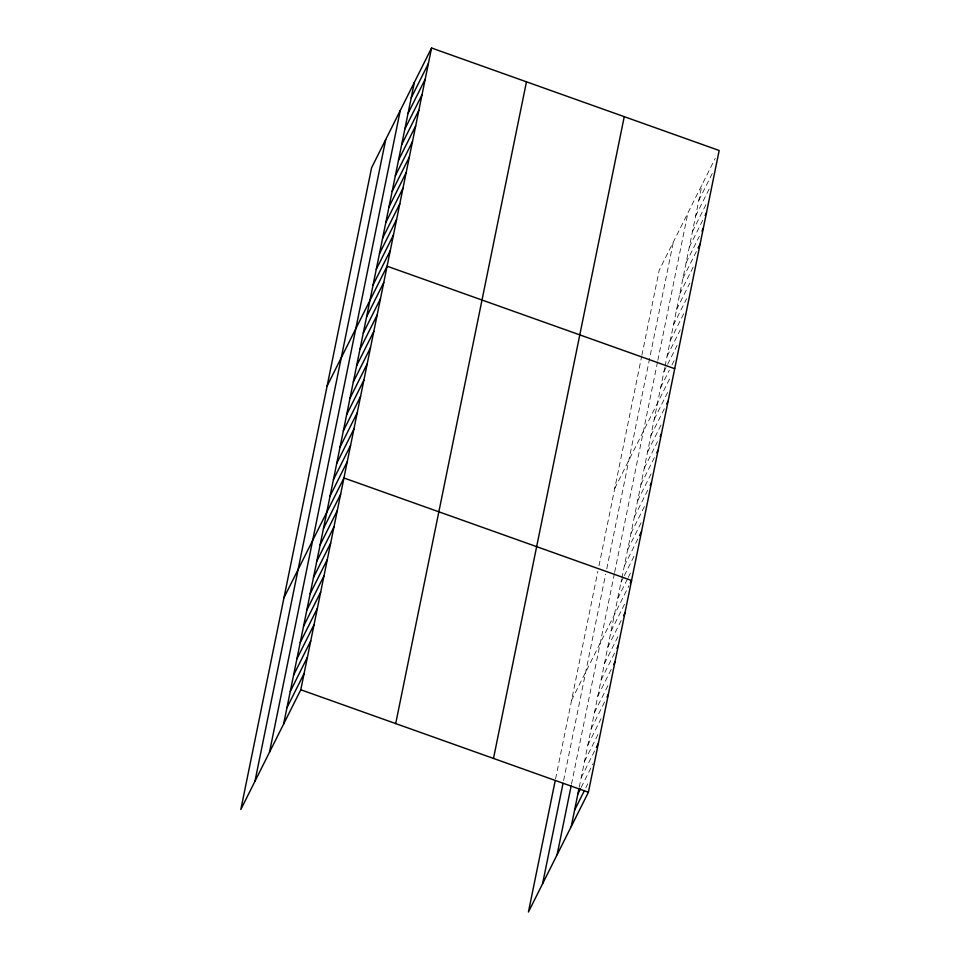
<?xml version="1.0" encoding="UTF-8"?>
<svg xmlns="http://www.w3.org/2000/svg" width="960" height="960" viewBox="0 0 960 960"><rect width="100%" height="100%" fill="white"/><g stroke="black" fill="none" stroke-linecap="round" stroke-linejoin="round"><path stroke-width="0.72" stroke-dasharray="4.8 3.6" d="M555.552 778.956L597.876 571.248M598.992 565.812L641.604 356.664M641.892 355.248L659.208 270.24L715.212 158.412M563.592 780.624L605.64 574.272M606.744 568.848L673.332 242.04M571.5 784.152L614.376 573.732M614.652 572.376L657.564 361.764M657.852 360.348L687.876 212.988M579.264 787.188L621.576 579.48M621.864 578.112L664.764 367.572M665.052 366.156L702 184.788M698.82 200.376L712.692 172.68M695.652 215.964L709.524 188.268M692.472 231.552L707.004 202.524M689.292 247.128L703.164 219.432M686.124 262.716L699.336 236.34M682.944 278.304L697.476 249.288M679.776 293.892L693.636 266.196M676.596 309.48L689.808 283.092M673.416 325.056L686.628 298.68M670.248 340.644L684.12 312.948M667.068 356.232L680.28 329.856M663.888 371.82L677.1 345.444M660.72 387.408L669.3 370.26M671.94 364.98L674.592 359.7M614.748 488.436L670.752 376.608M654.216 419.28L668.088 391.584M650.904 435.576L664.776 407.868M647.58 451.86L661.452 424.164M644.268 468.156L657.48 441.768M640.944 484.44L655.476 455.424M637.62 500.736L651.492 473.04M634.308 517.032L648.18 489.324M630.984 533.316L645.516 504.3M627.672 549.612L642.204 520.584M624.348 565.896L638.22 538.2M621.024 582.192L623.676 576.912M624.336 575.592L634.896 554.496M617.712 598.476L627.612 578.7M628.272 577.38L630.924 572.1M571.596 700.212L628.92 585.756M611.076 631.068L624.936 603.36M607.752 647.352L621.624 619.656M604.428 663.648L618.3 635.94M601.116 679.932L615.648 650.916M597.792 696.228L612.324 667.212M594.468 712.512L608.34 684.816M591.156 728.808L605.028 701.112M587.832 745.104L601.044 718.716M584.52 761.388L599.052 732.372M581.196 777.684L595.068 749.976M581.184 787.38L593.064 763.632M585.792 787.836L587.772 783.888"/><path stroke-width="1.44" d="M254.952 781.308L385.704 139.548M269.496 752.256L400.26 110.496M283.62 724.056L414.372 82.296M431.556 48L371.592 167.736L240.828 809.508L300.792 689.76L431.556 48L719.172 150.492L588.408 792.264L528.444 912L555 781.668M395.7 723.588L526.464 81.828M493.5 758.436L624.252 116.676M542.568 883.8L563.04 783.348M557.112 854.748L571.224 785.52M571.236 826.56L578.988 788.544M411.204 97.884L428.376 63.588M408.024 113.472L425.196 79.176M404.844 129.048L422.028 94.752M401.676 144.636L418.848 110.34M398.496 160.224L415.668 125.928M395.328 175.812L412.5 141.516M392.148 191.4L409.32 157.104M388.968 206.976L406.14 172.68M385.8 222.564L402.972 188.268M382.62 238.152L399.792 203.856M379.44 253.74L396.612 219.444M376.272 269.328L393.444 235.032M373.092 284.904L390.264 250.608M327.132 385.944L387.096 266.196L674.712 368.7M366.6 316.788L383.772 282.492M363.276 333.072L380.448 298.776M359.964 349.368L377.136 315.072M356.64 365.664L373.812 331.368M353.316 381.948L370.5 347.652M350.004 398.244L367.176 363.948M346.68 414.528L363.852 380.232M343.368 430.824L360.54 396.528M340.044 447.108L357.216 412.824M336.72 463.404L353.892 429.108M333.408 479.7L350.58 445.404M330.084 495.984L347.256 461.688M283.98 597.72L343.944 477.984L631.56 580.476L630.24 583.116M323.448 528.564L340.62 494.268M320.124 544.86L337.296 510.564M316.812 561.144L333.984 526.86M313.488 577.44L330.66 543.144M310.164 593.736L327.348 559.44M306.852 610.02L324.024 575.724M303.528 626.316L320.7 592.02M300.216 642.6L317.388 608.304M296.892 658.896L314.064 624.6M293.568 675.18L310.74 640.896M290.256 691.476L307.428 657.18M286.932 707.772L304.104 673.476M705.156 215.472L706.476 212.844M701.976 231.06L703.296 228.42M698.136 247.968L700.116 244.008M666.756 403.92L668.076 401.28M660.12 436.5L661.44 433.86M656.796 452.784L658.116 450.156M650.16 485.376L651.48 482.736M639.54 535.56L641.52 531.6M623.604 615.696L624.924 613.056M616.968 648.276L618.288 645.636M613.644 664.572L614.964 661.932M607.008 697.152L608.328 694.512M596.388 747.348L598.368 743.388M577.872 793.968L580.524 788.7M574.56 810.264L584.46 790.476M300.792 689.76L588.408 792.264"/></g></svg>
